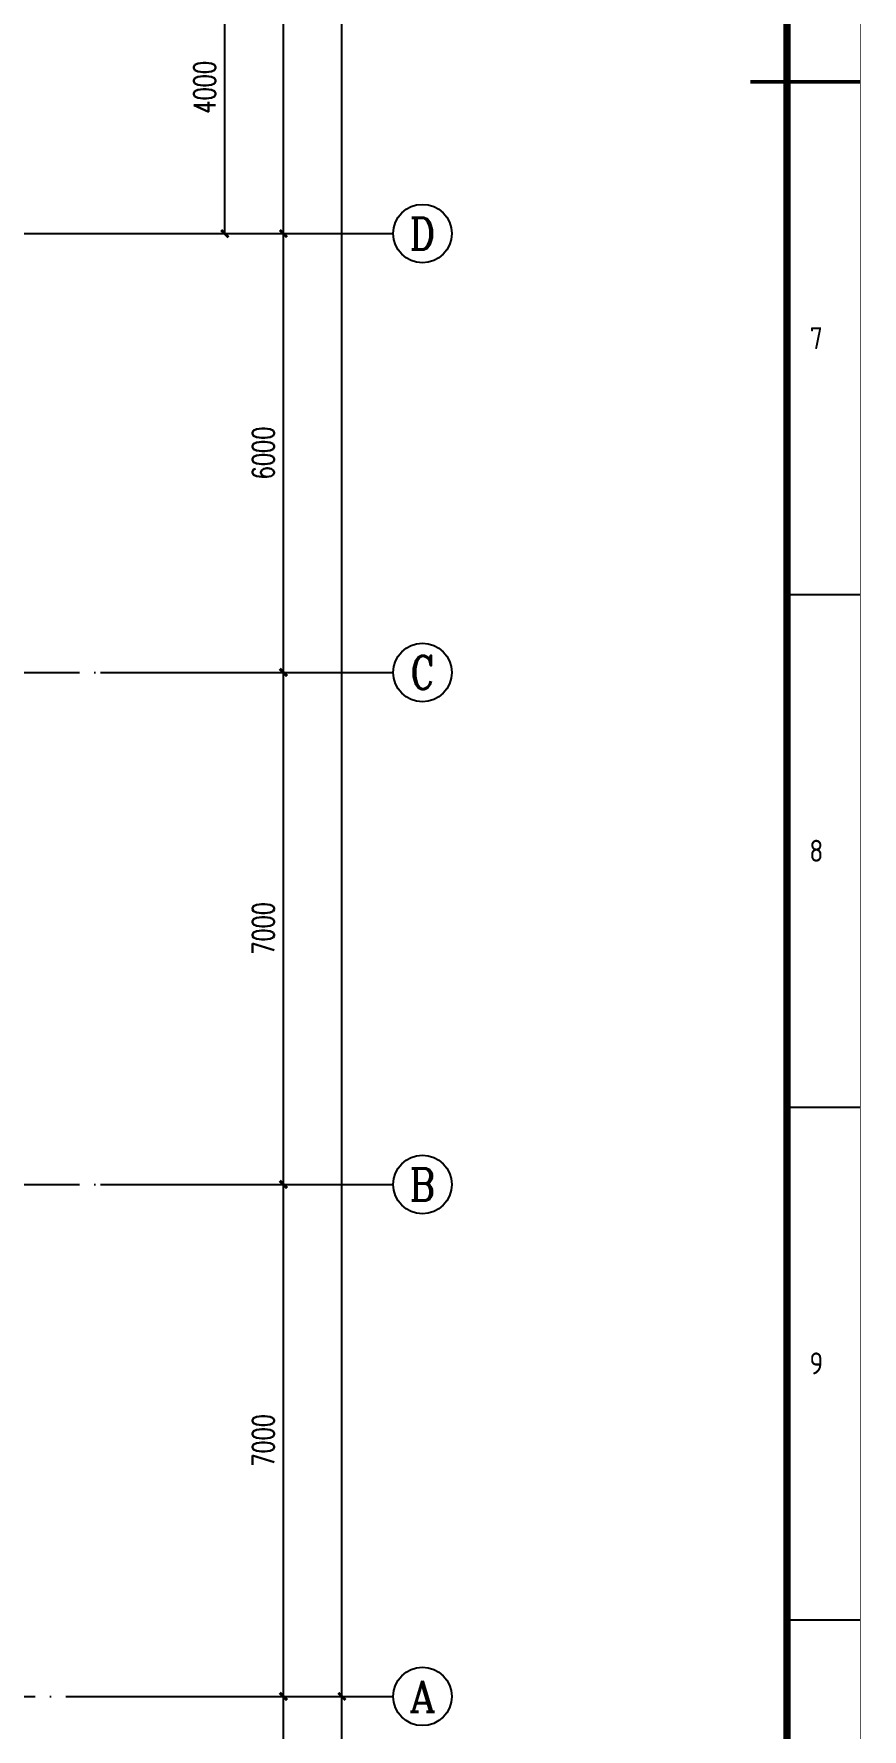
# Model space of a CAD drawing. Extents: x -59142 to 322364, y -122476 to 91021.
# Drawn here: x 112007 to 123324, y 26425 to 49602 of the extents above; entities that cross this region are included whole.
import ezdxf
from ezdxf.enums import TextEntityAlignment as Align

# ---------------------------------------------------------------- set-up
doc = ezdxf.new("R2010")
doc.units = 0
doc.header["$LTSCALE"] = 1000
doc.header["$MEASUREMENT"] = 0
doc.linetypes.add('DOTE', pattern=[2.42, 2, -0.2, 0.02, -0.2])
for name, color, linetype in [('AXIS', 3, 'Continuous'), ('AXIS_TEXT', 7, 'Continuous'), ('DOTE', 1, 'DOTE')]:
    doc.layers.add(name, color=color, linetype=linetype)
doc.styles.add('_TCH_AXIS', font='COMPLEX', dxfattribs={"bigfont": 'GBCBIG'})
doc.styles.add('_TCH_DIM_T3', font='SIMPLEX', dxfattribs={"width": 0.705882, "bigfont": 'GBCBIG'})
doc.styles.add('COMPLEX', font='COMPLEX')
doc.styles.get("Standard").update_dxf_attribs({"font": 'gbenor.shx', "bigfont": 'gbcbig.shx'})
doc.styles.add('TK', font='GEDITXT.SHX', dxfattribs={"width": 0.85, "height": 3.5, "bigfont": 'DXT.SHX'})
doc.dimstyles.new('_TCH_ARCH&&100', dxfattribs={"dimtxt": 297.5, "dimasz": 100, "dimexe": 250, "dimexo": 300, "dimgap": 126.25, "dimtad": 1, "dimdec": 0, "dimzin": 0, "dimdsep": 46, "dimtxsty": '_TCH_DIM_T3', "dimblk": 'ARCHTICK', "dimcen": 0.09, "dimazin": 2, "dimtfac": 1, "dimtdec": 0, "dimtix": 1, "dimtmove": 2, "dimatfit": 3, "dimfxl": 1, "dimtolj": 1, "dimtzin": 0, "dimarcsym": 0})

# ---------------------------------------------------------------- blocks, each defined once
blk = doc.blocks.new('GEDI_WK_A1_V')
at = {"color": 3}
for p, q in [((584, 420.5), (594, 420.5)), ((584, 350.42), (594, 350.42)), ((584, 280.33), (594, 280.33)), ((584, 210.25), (594, 210.25))]:
    blk.add_line(p, q, dxfattribs=at)
for points, const_width in [([(0, 841), (0, 0), (594, 0), (594, 841)], 0.1), ([(10, 816), (10, 10), (584, 10), (584, 816)], 1)]:
    blk.add_lwpolyline(points, close=True, dxfattribs=dict(at, const_width=const_width))
at = {"color": 3, "const_width": 0.5}
blk.add_lwpolyline([(579, 420.5), (594, 420.5)], dxfattribs=at)
at = {"color": 3}
for s, p in [('7', (588, 385.46)), ('8', (588, 315.38)), ('9', (588, 245.29))]:
    blk.add_text(s, height=3, dxfattribs=at).set_placement(p, align=Align.MIDDLE)
blk = doc.blocks.new('A$C711966D6')
blk.add_blockref('GEDI_WK_A1_V', (0, 0))
at = {"style": 'TK', "width": 0.85}
for tag, height, p in [('PROJECTNAME', 4.75, (529, 44)), ('PHASE', 4, (571, 44)), ('DRAWINGNAME', 4.75, (539, 31))]:
    blk.add_attdef(tag, text='', height=height, dxfattribs=at).set_placement(p, align=Align.MIDDLE_CENTER)
for tag, p, height in [('APPROVE', (416, 32.75), 3.5), ('DESIGN', (461, 32.75), 3.5), ('REVIEW1', (416, 25.75), 3.5), ('DRAW', (461, 25.75), 3.5), ('REVIEW2', (416, 18.75), 3.5), ('PROPORTION', (461, 18.75), 3.5), ('DRAWINGNUMBER', (511, 18.5), 4), ('CHECK', (416, 11.75), 3.5), ('DATE', (461, 11.75), 3.5), ('VERSION', (577, 11.75), 3.5)]:
    blk.add_attdef(tag, p, '', height=height, dxfattribs=at)
blk = doc.blocks.new('是飞洒发时')
at = {"xscale": 100, "yscale": 100, "zscale": 100}
blk.add_blockref('A$C711966D6', (0, 0), dxfattribs=at)
blk = doc.blocks.new('_ArchTick')
at = {"color": 0, "linetype": 'ByBlock', "const_width": 0.4}
blk.add_lwpolyline([(-0.5, -0.5), (0.5, 0.5)], dxfattribs=at)
blk = doc.blocks.new('*D1183')
at = {"layer": 'AXIS', "color": 0, "lineweight": -2, "transparency": 16777216}
for p, q in [((112416, 50872), (114866, 50872)), ((114616, 46872), (114616, 50872)), ((112416, 46872), (114866, 46872))]:
    blk.add_line(p, q, dxfattribs=at)
at = {"layer": 'Defpoints', "color": 0, "transparency": 16777216}
for p in [(112116, 50872), (114616, 50872), (112116, 46872)]:
    blk.add_point(p, dxfattribs=at)
at = {"layer": 'AXIS', "color": 0, "lineweight": -2, "transparency": 16777216, "xscale": 100, "yscale": 100, "zscale": 100}
for p, rotation in [((114616, 50872), 90), ((114616, 46872), 270)]:
    blk.add_blockref('_ArchTick', p, dxfattribs=dict(at, rotation=rotation))
at = {"layer": 'AXIS', "color": 0, "transparency": 16777216, "insert": (114341, 48872), "char_height": 297.5, "attachment_point": 5, "rotation": 90, "style": '_TCH_DIM_T3'}
blk.add_mtext('\\A1;4000', dxfattribs=at)
blk = doc.blocks.new('*D1254')
at = {"layer": 'AXIS', "color": 0, "lineweight": -2, "transparency": 16777216}
for p, q in [((113216, 26872), (115666, 26872)), ((115416, 22322), (115416, 26872)), ((113216, 22322), (115666, 22322))]:
    blk.add_line(p, q, dxfattribs=at)
at = {"layer": 'Defpoints', "color": 0, "transparency": 16777216}
for p in [(112916, 26872), (115416, 26872), (112916, 22322)]:
    blk.add_point(p, dxfattribs=at)
at = {"layer": 'AXIS', "color": 0, "lineweight": -2, "transparency": 16777216, "xscale": 100, "yscale": 100, "zscale": 100}
for p, rotation in [((115416, 26872), 90), ((115416, 22322), 270)]:
    blk.add_blockref('_ArchTick', p, dxfattribs=dict(at, rotation=rotation))
at = {"layer": 'AXIS', "color": 0, "transparency": 16777216, "insert": (115141, 24597), "char_height": 297.5, "attachment_point": 5, "rotation": 90, "style": '_TCH_DIM_T3'}
blk.add_mtext('\\A1;4550', dxfattribs=at)
blk = doc.blocks.new('*D1255')
at = {"layer": 'AXIS', "color": 0, "lineweight": -2, "transparency": 16777216}
for p, q in [((113216, 33872), (115666, 33872)), ((115416, 26872), (115416, 33872)), ((113216, 26872), (115666, 26872))]:
    blk.add_line(p, q, dxfattribs=at)
at = {"layer": 'Defpoints', "color": 0, "transparency": 16777216}
for p in [(112916, 33872), (115416, 33872), (112916, 26872)]:
    blk.add_point(p, dxfattribs=at)
at = {"layer": 'AXIS', "color": 0, "lineweight": -2, "transparency": 16777216, "xscale": 100, "yscale": 100, "zscale": 100}
for p, rotation in [((115416, 33872), 90), ((115416, 26872), 270)]:
    blk.add_blockref('_ArchTick', p, dxfattribs=dict(at, rotation=rotation))
at = {"layer": 'AXIS', "color": 0, "transparency": 16777216, "insert": (115141, 30372), "char_height": 297.5, "attachment_point": 5, "rotation": 90, "style": '_TCH_DIM_T3'}
blk.add_mtext('\\A1;7000', dxfattribs=at)
blk = doc.blocks.new('*D1256')
at = {"layer": 'AXIS', "color": 0, "lineweight": -2, "transparency": 16777216}
for p, q in [((113216, 40872), (115666, 40872)), ((115416, 33872), (115416, 40872)), ((113216, 33872), (115666, 33872))]:
    blk.add_line(p, q, dxfattribs=at)
at = {"layer": 'Defpoints', "color": 0, "transparency": 16777216}
for p in [(112916, 40872), (115416, 40872), (112916, 33872)]:
    blk.add_point(p, dxfattribs=at)
at = {"layer": 'AXIS', "color": 0, "lineweight": -2, "transparency": 16777216, "xscale": 100, "yscale": 100, "zscale": 100}
for p, rotation in [((115416, 40872), 90), ((115416, 33872), 270)]:
    blk.add_blockref('_ArchTick', p, dxfattribs=dict(at, rotation=rotation))
at = {"layer": 'AXIS', "color": 0, "transparency": 16777216, "insert": (115141, 37372), "char_height": 297.5, "attachment_point": 5, "rotation": 90, "style": '_TCH_DIM_T3'}
blk.add_mtext('\\A1;7000', dxfattribs=at)
blk = doc.blocks.new('*D1257')
at = {"layer": 'AXIS', "color": 0, "lineweight": -2, "transparency": 16777216}
for p, q in [((113216, 46872), (115666, 46872)), ((115416, 40872), (115416, 46872)), ((113216, 40872), (115666, 40872))]:
    blk.add_line(p, q, dxfattribs=at)
at = {"layer": 'Defpoints', "color": 0, "transparency": 16777216}
for p in [(112916, 46872), (115416, 46872), (112916, 40872)]:
    blk.add_point(p, dxfattribs=at)
at = {"layer": 'AXIS', "color": 0, "lineweight": -2, "transparency": 16777216, "xscale": 100, "yscale": 100, "zscale": 100}
for p, rotation in [((115416, 46872), 90), ((115416, 40872), 270)]:
    blk.add_blockref('_ArchTick', p, dxfattribs=dict(at, rotation=rotation))
at = {"layer": 'AXIS', "color": 0, "transparency": 16777216, "insert": (115141, 43872), "char_height": 297.5, "attachment_point": 5, "rotation": 90, "style": '_TCH_DIM_T3'}
blk.add_mtext('\\A1;6000', dxfattribs=at)
blk = doc.blocks.new('*D1258')
at = {"layer": 'AXIS', "color": 0, "lineweight": -2, "transparency": 16777216}
for p, q in [((113216, 53872), (115666, 53872)), ((115416, 46872), (115416, 53872)), ((113216, 46872), (115666, 46872))]:
    blk.add_line(p, q, dxfattribs=at)
at = {"layer": 'Defpoints', "color": 0, "transparency": 16777216}
for p in [(112916, 53872), (115416, 53872), (112916, 46872)]:
    blk.add_point(p, dxfattribs=at)
at = {"layer": 'AXIS', "color": 0, "lineweight": -2, "transparency": 16777216, "xscale": 100, "yscale": 100, "zscale": 100}
for p, rotation in [((115416, 53872), 90), ((115416, 46872), 270)]:
    blk.add_blockref('_ArchTick', p, dxfattribs=dict(at, rotation=rotation))
at = {"layer": 'AXIS', "color": 0, "transparency": 16777216, "insert": (115141, 50372), "char_height": 297.5, "attachment_point": 5, "rotation": 90, "style": '_TCH_DIM_T3'}
blk.add_mtext('\\A1;7000', dxfattribs=at)
blk = doc.blocks.new('*D1263')
at = {"layer": 'AXIS', "color": 0, "lineweight": -2, "transparency": 16777216}
for p, q in [((113216, 26872), (116466, 26872)), ((116216, 21372), (116216, 26872)), ((113216, 21372), (116466, 21372))]:
    blk.add_line(p, q, dxfattribs=at)
at = {"layer": 'Defpoints', "color": 0, "transparency": 16777216}
for p in [(112916, 26872), (116216, 26872), (112916, 21372)]:
    blk.add_point(p, dxfattribs=at)
at = {"layer": 'AXIS', "color": 0, "lineweight": -2, "transparency": 16777216, "xscale": 100, "yscale": 100, "zscale": 100}
for p, rotation in [((116216, 26872), 90), ((116216, 21372), 270)]:
    blk.add_blockref('_ArchTick', p, dxfattribs=dict(at, rotation=rotation))
at = {"layer": 'AXIS', "color": 0, "transparency": 16777216, "insert": (115941, 24122), "char_height": 297.5, "attachment_point": 5, "rotation": 90, "style": '_TCH_DIM_T3'}
blk.add_mtext('\\A1;5500', dxfattribs=at)
blk = doc.blocks.new('*D1264')
at = {"layer": 'AXIS', "color": 0, "lineweight": -2, "transparency": 16777216}
for p, q in [((113216, 81372), (116466, 81372)), ((116216, 26872), (116216, 81372)), ((113216, 26872), (116466, 26872))]:
    blk.add_line(p, q, dxfattribs=at)
at = {"layer": 'Defpoints', "color": 0, "transparency": 16777216}
for p in [(112916, 81372), (116216, 81372), (112916, 26872)]:
    blk.add_point(p, dxfattribs=at)
at = {"layer": 'AXIS', "color": 0, "lineweight": -2, "transparency": 16777216, "xscale": 100, "yscale": 100, "zscale": 100}
for p, rotation in [((116216, 81372), 90), ((116216, 26872), 270)]:
    blk.add_blockref('_ArchTick', p, dxfattribs=dict(at, rotation=rotation))
at = {"layer": 'AXIS', "color": 0, "transparency": 16777216, "insert": (115941, 54122), "char_height": 297.5, "attachment_point": 5, "rotation": 90, "style": '_TCH_DIM_T3'}
blk.add_mtext('\\A1;54500', dxfattribs=at)
blk = doc.blocks.new('_AXISO')
blk.add_circle((0, 0), 0.5)
at = {"layer": 'AXIS_TEXT', "style": 'COMPLEX', "width": 1.041667}
blk.add_attdef('A', text='', height=0.56, dxfattribs=at).set_placement((-0.25, -0.28), (0.25, -0.28), align=Align.FIT)

msp = doc.modelspace()

# ---------------------------------------------------------------- linework, layer by layer
at = {"layer": 'AXIS'}
for p, q in [((112915.9, 46872.1), (116915.9, 46872.1)), ((112915.9, 40872.1), (116915.9, 40872.1)), ((112915.9, 33872.1), (116915.9, 33872.1)), ((112915.9, 26872.1), (116915.9, 26872.1))]:
    msp.add_line(p, q, dxfattribs=at)
at = {"layer": 'DOTE'}
for p, q in [((84009.9, 46872.1), (112915.9, 46872.1)), ((84009.9, 40872.1), (112915.9, 40872.1)), ((84009.9, 33872.1), (112915.9, 33872.1)), ((76143.2, 26872.1), (112915.9, 26872.1))]:
    msp.add_line(p, q, dxfattribs=at)

# ---------------------------------------------------------------- block references
msp.add_blockref('是飞洒发时', (63898.5, 6896))
at = {"layer": 'AXIS'}
ref = msp.add_blockref('_AXISO', (117315.9, 46872.1), dxfattribs=dict(at, xscale=800, yscale=800, zscale=800))
ref.add_attrib('A', 'D', dxfattribs={"layer": 'AXIS_TEXT', "height": 435.3, "style": '_TCH_AXIS'}).set_placement((117139.8, 46654.4), (117492.1, 46654.4), align=Align.FIT)
ref = msp.add_blockref('_AXISO', (117315.9, 40872.1), dxfattribs=dict(at, xscale=800, yscale=800, zscale=800))
ref.add_attrib('A', 'C', dxfattribs={"layer": 'AXIS_TEXT', "height": 455.7, "style": '_TCH_AXIS'}).set_placement((117153.2, 40644.2), (117478.7, 40644.2), align=Align.FIT)
ref = msp.add_blockref('_AXISO', (117315.9, 33872.1), dxfattribs=dict(at, xscale=800, yscale=800, zscale=800))
ref.add_attrib('A', 'B', dxfattribs={"layer": 'AXIS_TEXT', "height": 435.3, "style": '_TCH_AXIS'}).set_placement((117139.8, 33654.4), (117492.1, 33654.4), align=Align.FIT)
ref = msp.add_blockref('_AXISO', (117315.9, 26872.1), dxfattribs=dict(at, xscale=800, yscale=800, zscale=800))
ref.add_attrib('A', 'A', dxfattribs={"layer": 'AXIS_TEXT', "height": 425.2, "style": '_TCH_AXIS'}).set_placement((117133.7, 26659.5), (117498.2, 26659.5), align=Align.FIT)

# ---------------------------------------------------------------- dimensions: what is measured, and where the dimension line sits
for p1, p2, distance, picture, middle in [((112915.9, 26872.1), (112915.9, 81372.1), -3300, '*D1264', (115940.9, 54122.1)), ((112915.9, 46872.1), (112915.9, 53872.1), -2500, '*D1258', (115140.9, 50372.1)), ((112115.9, 46872.1), (112115.9, 50872.1), -2500, '*D1183', (114340.9, 48872.1)), ((112915.9, 40872.1), (112915.9, 46872.1), -2500, '*D1257', (115140.9, 43872.1)), ((112915.9, 33872.1), (112915.9, 40872.1), -2500, '*D1256', (115140.9, 37372.1)), ((112915.9, 26872.1), (112915.9, 33872.1), -2500, '*D1255', (115140.9, 30372.1)), ((112915.9, 22322.1), (112915.9, 26872.1), -2500, '*D1254', (115140.9, 24597.1)), ((112915.9, 21372.1), (112915.9, 26872.1), -3300, '*D1263', (115940.9, 24122.1))]:
    dim = msp.add_aligned_dim(p1=p1, p2=p2, distance=distance, dimstyle='_TCH_ARCH&&100', dxfattribs=at)
    dim.commit()
    dim.dimension.update_dxf_attribs({"geometry": picture, "text_midpoint": middle})

doc.saveas('drawing.dxf')
